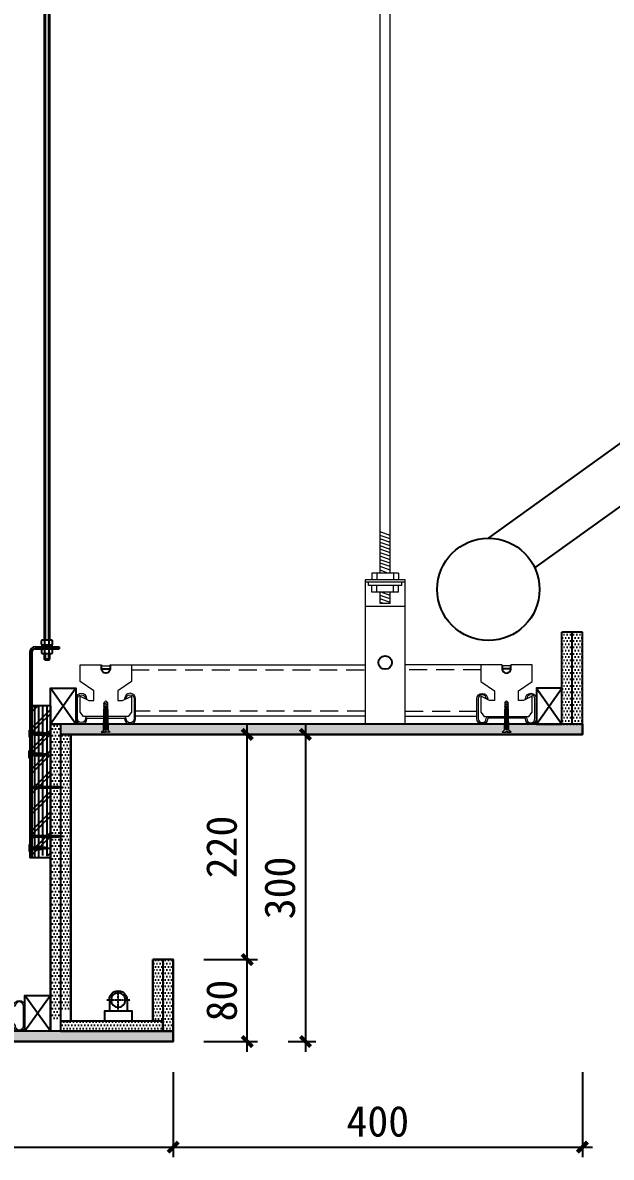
# Model space of a CAD drawing. Header units: millimetres. Extents: x -150677 to 588340, y -254013 to 149700.
# Drawn here: x 303585 to 304160, y -86908 to -85800 of the extents above; entities that cross this region are included whole.
import ezdxf

# ---------------------------------------------------------------- set-up
doc = ezdxf.new("R2010")
doc.units = ezdxf.units.MM
doc.header["$LTSCALE"] = 10
doc.header["$MEASUREMENT"] = 0
doc.linetypes.add('HIDDEN', pattern=[0.375, 0.25, -0.125])
for name, color, linetype in [('2-Ba顶面轮廓', 4, 'Continuous'), ('2-Da地拼', 4, 'Continuous'), ('ceiling-light', 2, 'Continuous'), ('IEL-13Light', 136, 'Continuous'), ('图层1', 2, 'Continuous'), ('图层2', 44, 'Continuous')]:
    doc.layers.add(name, color=color, linetype=linetype)
doc.layers.add('3', color=5, linetype='Continuous', lineweight=18)
doc.layers.add('8', color=251, linetype='Continuous', lineweight=5)
doc.styles.get("Standard").update_dxf_attribs({"font": ''})
doc.styles.get('Standard').set_extended_font_data('SimSun')
doc.dimstyles.new('DIMN10', dxfattribs={"dimscale": 0.1, "dimtxt": 300, "dimasz": 100, "dimexe": 100, "dimexo": 300, "dimgap": 100, "dimtad": 1, "dimdec": 0, "dimtxsty": 'Standard', "dimblk": 'ARCHTICK', "dimcen": 2.5, "dimdle": 100, "dimclrd": 8, "dimclre": 8, "dimclrt": 96, "dimadec": 0, "dimazin": 0, "dimtfac": 1, "dimtdec": 0, "dimtmove": 0, "dimatfit": 3, "dimldrblk": 'DOT', "dimfxl": 100, "dimarcsym": 0})
pattern_1 = [(0, (302952.0598, -86785.3692), (1.5875, 3.175), [0, -3.175])]
pattern_2 = [(0, (302932.0598, -86795.3692), (1.5875, 3.175), [0, -3.175])]

# ---------------------------------------------------------------- blocks, each defined once
blk = doc.blocks.new('A$C03C100C5')
at = {"color": 8, "linetype": 'HIDDEN', "ltscale": 0.001}
for p, q in [((15, 12.3, 0), (15, 33.6, 0)), ((2, 22.9, 0), (27.8, 22.9, 0))]:
    blk.add_line(p, q, dxfattribs=at)
at = {"ltscale": 0.2}
for p, q in [((5.4, 22.9, 0), (5.4, 11.1, 0)), ((24.7, 22.9, 0), (24.7, 11.1, 0))]:
    blk.add_line(p, q, dxfattribs=at)
at = {"ltscale": 0.2, "elevation": 0}
blk.add_lwpolyline([(29.7, 0), (29.7, 11.1), (0, 11.1), (0, 0)], close=True, dxfattribs=at)
at = {"ltscale": 0.2}
blk.add_circle((15, 22.9, 0), 7.88, dxfattribs=at)
blk.add_arc((15.1, 23.5, 0), 9.63, 356.8047, 183.1953, dxfattribs=at)
blk = doc.blocks.new('QBLOCK2009062415473686')
at = {"color": 8}
for p, q in [((-1.7, 1.6), (-1.4, 1.8)), ((-1.7, 1.6), (-1.4, 1.8)), ((-1.7, 1.6), (-1.4, 1.4)), ((-1.7, 1.6), (-1.4, 1.4)), ((-1.5, 3.5), (-1.2, 3.7)), ((-1.5, 3.5), (-1.2, 3.3)), ((-1.4, 1.4), (1.3, 2.3)), ((-1.4, -0.7), (1.3, 0.2)), ((-1.2, 3.3), (1, 4)), ((-1.1, 5.5), (-0.9, 5.7)), ((-1.1, 5.5), (-0.9, 5.3)), ((-1, 2.6), (-0.9, 3.4)), ((-1, 1.8), (-1, 2.6)), ((-1, -0.2), (-1, 1.5)), ((-0.9, 5.3), (0.7, 5.8)), ((-0.8, 3.8), (-0.6, 5.4)), ((-0.7, 7.5), (-0.5, 7.7)), ((-0.7, 7.5), (-0.5, 7.3)), ((-0.6, 5.8), (-0.4, 7.3)), ((-0.5, 7.3), (0.4, 7.6)), ((-0.3, 7.7), (-0.1, 9.8)), ((0.2, 7.9), (-0.1, 9.8)), ((0.4, 6.1), (0.2, 7.5)), ((0.7, 7.7), (0.4, 8)), ((0.7, 7.7), (0.4, 7.6)), ((0.6, 4.3), (0.4, 5.7)), ((1, 5.9), (0.7, 6.2)), ((1, 5.9), (0.7, 5.8)), ((0.8, 2.6), (0.7, 3.9)), ((0.8, 2.6), (0.8, 2.4)), ((0.8, 2.1), (0.8, 0.5)), ((0.8, 0.1), (0.8, -1.6)), ((1.3, 4.2), (1, 4.4)), ((1.3, 4.2), (1, 4)), ((1.5, 2.4), (1.3, 2.7)), ((1.5, 2.4), (1.3, 2.7)), ((1.5, 2.4), (1.3, 2.3)), ((1.5, 2.4), (1.3, 2.3)), ((1.5, 0.3), (1.3, 0.6)), ((1.5, 0.3), (1.3, 0.2)), ((-3.4, -9.8), (-3.4, -9)), ((3.4, -9), (-3.4, -9)), ((3.4, -9.8), (-3.4, -9.8)), ((-1.7, -0.5), (-1.4, -0.3)), ((-1.7, -0.5), (-1.4, -0.7)), ((-1.7, -2.5), (-1.4, -2.4)), ((-1.7, -2.5), (-1.4, -2.4)), ((-1.7, -2.5), (-1.4, -2.8)), ((-1.7, -2.5), (-1.4, -2.8)), ((-1.7, -4.6), (-1.4, -4.5)), ((-1.7, -4.6), (-1.4, -4.9)), ((-1.4, -2.8), (1.3, -1.9)), ((-1.4, -2.8), (1.3, -1.9)), ((-1.4, -4.9), (1.3, -4)), ((-1, -2.2), (-1, -0.6)), ((-1, -4.3), (-1, -2.6)), ((-0.9, -5.4), (-1, -4.7)), ((0.8, -1.4), (0.8, -1.6)), ((0.8, -2), (0.8, -3.7)), ((0.8, -4.1), (0.9, -5.4)), ((1.5, -1.7), (1.3, -1.5)), ((1.5, -1.7), (1.3, -1.5)), ((1.5, -1.7), (1.3, -1.9)), ((1.5, -1.7), (1.3, -1.9)), ((1.5, -3.8), (1.3, -3.6)), ((1.5, -3.8), (1.3, -4)), ((3.4, -9.8), (3.4, -9))]:
    blk.add_line(p, q, dxfattribs=at)
for centre, start, end in [((-4.8, -5.3), 291.3837, 359.0609), ((4.8, -5.3), 180.9392, 248.6164)]:
    blk.add_arc(centre, 3.94, start, end, dxfattribs=at)
blk = doc.blocks.new('QBLOCK2009070111364517')
at = {"layer": '图层1', "color": 8, "linetype": 'ByBlock'}
for p, q in [((-13.8, 0.9), (-13.8, -0.9)), ((15, 0), (11, 0))]:
    blk.add_line(p, q, dxfattribs=at)
blk.add_lwpolyline([(11, -0.9), (15, 0), (11, 0.9), (-13.8, 0.9), (-15, 1.7), (-15, -1.7), (-13.8, -0.9)], close=True, dxfattribs=at)
blk.add_lwpolyline([(11, 0.9, 0.39097), (11, 0, 0.39097), (11, -0.9)], format="xyb", dxfattribs=at)
blk = doc.blocks.new('_ArchTick')
at = {"color": 0, "linetype": 'ByBlock', "const_width": 0.4}
blk.add_lwpolyline([(-0.5, -0.5), (0.5, 0.5)], dxfattribs=at)
blk = doc.blocks.new('*D1668')
at = {"layer": '2-Ba顶面轮廓', "color": 8, "lineweight": -2, "transparency": 16777216}
for p, q in [((301382.1, -86825.4), (301382.1, -86908.5)), ((303732.1, -86825.4), (303732.1, -86908.5)), ((301372.1, -86898.5), (303742.1, -86898.5))]:
    blk.add_line(p, q, dxfattribs=at)
at = {"layer": 'Defpoints', "color": 0, "transparency": 16777216}
for p in [(301382.1, -86795.4), (303732.1, -86795.4), (303732.1, -86898.5)]:
    blk.add_point(p, dxfattribs=at)
at = {"layer": '2-Ba顶面轮廓', "color": 8, "lineweight": -2, "transparency": 16777216, "xscale": 10, "yscale": 10, "zscale": 10, "rotation": 180}
blk.add_blockref('_ArchTick', (301382.1, -86898.5), dxfattribs=at)
at = {"layer": '2-Ba顶面轮廓', "color": 8, "lineweight": -2, "transparency": 16777216, "xscale": 10, "yscale": 10, "zscale": 10}
blk.add_blockref('_ArchTick', (303732.1, -86898.5), dxfattribs=at)
at = {"layer": '2-Ba顶面轮廓', "color": 96, "transparency": 16777216, "insert": (302557.1, -86873.5), "char_height": 30, "attachment_point": 5}
blk.add_mtext('2350', dxfattribs=at)
blk = doc.blocks.new('_DOT')
at = {"color": 0, "linetype": 'ByBlock'}
blk.add_line((-0.35, 0), (-1, 0), dxfattribs=at)
at = {"color": 0, "linetype": 'ByBlock', "const_width": 0.35}
blk.add_lwpolyline([(-0.175, 0, 1), (0.175, 0, 1)], format="xyb", close=True, dxfattribs=at)
blk = doc.blocks.new('*D1669')
at = {"layer": '2-Ba顶面轮廓', "color": 8, "lineweight": -2, "transparency": 16777216}
for p, q in [((303804.5, -86805.4), (303804.5, -86705.4)), ((303762.1, -86715.4), (303814.5, -86715.4)), ((303762.1, -86795.4), (303814.5, -86795.4))]:
    blk.add_line(p, q, dxfattribs=at)
at = {"layer": 'Defpoints', "color": 0, "transparency": 16777216}
for p in [(303732.1, -86715.4), (303804.5, -86715.4), (303732.1, -86795.4)]:
    blk.add_point(p, dxfattribs=at)
at = {"layer": '2-Ba顶面轮廓', "color": 8, "lineweight": -2, "transparency": 16777216, "xscale": 10, "yscale": 10, "zscale": 10}
for p, rotation in [((303804.5, -86715.4), 90), ((303804.5, -86795.4), 270)]:
    blk.add_blockref('_ArchTick', p, dxfattribs=dict(at, rotation=rotation))
at = {"layer": '2-Ba顶面轮廓', "color": 96, "transparency": 16777216, "insert": (303779.5, -86755.4), "char_height": 30, "attachment_point": 5, "rotation": 90}
blk.add_mtext('80', dxfattribs=at)
blk = doc.blocks.new('*D1670')
at = {"layer": '2-Ba顶面轮廓', "color": 8, "lineweight": -2, "transparency": 16777216}
for p, q in [((303804.5, -86725.4), (303804.5, -86485.4)), ((303762.1, -86495.4), (303814.5, -86495.4)), ((303762.1, -86715.4), (303814.5, -86715.4))]:
    blk.add_line(p, q, dxfattribs=at)
at = {"layer": 'Defpoints', "color": 0, "transparency": 16777216}
for p in [(303732.1, -86495.4), (303804.5, -86495.4), (303732.1, -86715.4)]:
    blk.add_point(p, dxfattribs=at)
at = {"layer": '2-Ba顶面轮廓', "color": 8, "lineweight": -2, "transparency": 16777216, "xscale": 10, "yscale": 10, "zscale": 10}
for p, rotation in [((303804.5, -86495.4), 90), ((303804.5, -86715.4), 270)]:
    blk.add_blockref('_ArchTick', p, dxfattribs=dict(at, rotation=rotation))
at = {"layer": '2-Ba顶面轮廓', "color": 96, "transparency": 16777216, "insert": (303779.5, -86605.4), "char_height": 30, "attachment_point": 5, "rotation": 90}
blk.add_mtext('220', dxfattribs=at)
blk = doc.blocks.new('*D1671')
at = {"layer": '2-Ba顶面轮廓', "color": 8, "lineweight": -2, "transparency": 16777216}
for p, q in [((303732.1, -86825.4), (303732.1, -86908.5)), ((304132.1, -86825.4), (304132.1, -86908.5)), ((303722.1, -86898.5), (304142.1, -86898.5))]:
    blk.add_line(p, q, dxfattribs=at)
at = {"layer": 'Defpoints', "color": 0, "transparency": 16777216}
for p in [(303732.1, -86795.4), (304132.1, -86795.4), (304132.1, -86898.5)]:
    blk.add_point(p, dxfattribs=at)
at = {"layer": '2-Ba顶面轮廓', "color": 8, "lineweight": -2, "transparency": 16777216, "xscale": 10, "yscale": 10, "zscale": 10, "rotation": 180}
blk.add_blockref('_ArchTick', (303732.1, -86898.5), dxfattribs=at)
at = {"layer": '2-Ba顶面轮廓', "color": 8, "lineweight": -2, "transparency": 16777216, "xscale": 10, "yscale": 10, "zscale": 10}
blk.add_blockref('_ArchTick', (304132.1, -86898.5), dxfattribs=at)
at = {"layer": '2-Ba顶面轮廓', "color": 96, "transparency": 16777216, "insert": (303932.1, -86873.5), "char_height": 30, "attachment_point": 5}
blk.add_mtext('400', dxfattribs=at)
blk = doc.blocks.new('*D1672')
at = {"layer": '2-Ba顶面轮廓', "color": 8, "lineweight": -2, "transparency": 16777216}
for p, q in [((303861.4, -86485.4), (303861.4, -86805.4)), ((303844.5, -86495.4), (303871.4, -86495.4)), ((303844.5, -86795.4), (303871.4, -86795.4))]:
    blk.add_line(p, q, dxfattribs=at)
at = {"layer": 'Defpoints', "color": 0, "transparency": 16777216}
for p in [(303814.5, -86495.4), (303814.5, -86795.4), (303861.4, -86795.4)]:
    blk.add_point(p, dxfattribs=at)
at = {"layer": '2-Ba顶面轮廓', "color": 8, "lineweight": -2, "transparency": 16777216, "xscale": 10, "yscale": 10, "zscale": 10}
for p, rotation in [((303861.4, -86495.4), 90), ((303861.4, -86795.4), 270)]:
    blk.add_blockref('_ArchTick', p, dxfattribs=dict(at, rotation=rotation))
at = {"layer": '2-Ba顶面轮廓', "color": 96, "transparency": 16777216, "insert": (303836.4, -86645.4), "char_height": 30, "attachment_point": 5, "rotation": 90}
blk.add_mtext('300', dxfattribs=at)

msp = doc.modelspace()

# ---------------------------------------------------------------- hatches: boundary and pattern name
h = msp.add_hatch()
h.set_pattern_fill('PLYWOOD', color=250, angle=90, style=0)
h.set_pattern_definition([(45, (315124.795, -79062.45), (-3e-15, 20), [5.656854, -22.627417]), (45, (315140.795, -79062.45), (-3e-15, 20), [2.636773, -25.647498]), (45, (315128.04, -79075.204), (20, 3e-15), [1.067156, -27.217115]), (45, (315122.659, -79060.585), (20, 3e-15), [7.60978, -20.674492]), (45, (315128.795, -79074.45), (-3e-15, 20), [16.970562, -11.31371]), (45, (315132.04, -79075.204), (-3e-15, 20), [15.017636, -13.266635]), (45, (315128.795, -79058.45), (20, 3e-15), [4.5897, -23.694573]), (45, (315122.659, -79064.585), (-3e-15, 20), [3.020082, -25.26419]), (90, (315124.795, -79062.45), (20, 1e-15), [7.2454, -12.7546]), (90, (315124.795, -79062.45), (20, 1e-15), [0, -20]), (90, (315124.795, -79075.204), (20, 1e-15), [12.7546, -7.2454]), (90, (315140.795, -79062.45), (20, 1e-15), [7.2454, -12.7546]), (90, (315140.795, -79062.45), (20, 1e-15), [0, -20]), (90, (315140.795, -79075.204), (20, 1e-15), [12.7546, -7.2454]), (90, (315136.795, -79062.45), (20, 1e-15), [7.2454, -12.7546]), (90, (315136.795, -79062.45), (20, 1e-15), [0, -20]), (90, (315136.795, -79075.204), (20, 1e-15), [12.7546, -7.2454]), (90, (315132.795, -79062.45), (20, 1e-15), [7.2454, -12.7546]), (90, (315132.795, -79062.45), (20, 1e-15), [0, -20]), (90, (315132.795, -79075.204), (20, 1e-15), [12.7546, -7.2454]), (90, (315128.795, -79062.45), (20, 1e-15), [7.2454, -12.7546]), (90, (315128.795, -79062.45), (20, 1e-15), [0, -20]), (90, (315128.795, -79075.204), (20, 1e-15), [12.7546, -7.2454])])
h.paths.add_polyline_path([(303597.1, -86616.1), (303597.1, -86616.1), (303599.6, -86613.6), (303602.1, -86616.1), (303604.6, -86613.6), (303607, -86616.1), (303607, -86616.1), (303609.5, -86613.6), (303612.1, -86616.1), (303612.1, -86467.4), (303594.1, -86467.4), (303594.1, -86614.1), (303594.6, -86613.6)])
at = {"layer": '2-Ba顶面轮廓'}
h = msp.add_hatch(dxfattribs=at)
h.set_pattern_fill('DOTS', color=251, scale=50, style=0)
h.set_pattern_definition([(0, (296421.9497, -86913.4587), (1.5625, 3.125), [0, -3.125])])
h.paths.add_polyline_path([(304122.1, -86395.7), (304112.1, -86395.7), (304112.1, -86485.4), (304122.1, -86485.4)])
h.paths.add_polyline_path([(304132.1, -86395.7), (304122.1, -86395.7), (304122.1, -86485.4), (304132.1, -86485.4)])
h = msp.add_hatch(dxfattribs=at)
h.set_pattern_fill('DOTS', color=251, scale=2, style=0)
h.set_pattern_definition(pattern_1)
h.paths.add_polyline_path([(303622.1, -86775.4), (303612.1, -86775.4), (303612.1, -86485.4), (303622.1, -86485.4)])
h = msp.add_hatch(dxfattribs=at)
h.set_pattern_fill('DOTS', color=251, scale=2, style=0)
h.set_pattern_definition([(0, (303602.0598, -86495.3692), (1.5875, 3.175), [0, -3.175])])
h.paths.add_polyline_path([(303622.1, -86495.4), (304132.1, -86495.4), (304132.1, -86485.4), (303622.1, -86485.4)])
h = msp.add_hatch(dxfattribs=at)
h.set_pattern_fill('DOTS', color=251, scale=2, style=0)
h.set_pattern_definition(pattern_1)
h.paths.add_polyline_path([(303622.1, -86765.4), (303632.1, -86765.4), (303632.1, -86495.4), (303622.1, -86495.4)])
h = msp.add_hatch(dxfattribs=at)
h.set_pattern_fill('DOTS', color=251, scale=2, style=0)
h.set_pattern_definition(pattern_2)
h.paths.add_polyline_path([(303712.1, -86715.4), (303722.1, -86715.4), (303722.1, -86775.4), (303712.1, -86775.4)])
h = msp.add_hatch(dxfattribs=at)
h.set_pattern_fill('DOTS', color=251, scale=2, style=0)
h.set_pattern_definition(pattern_2)
h.paths.add_polyline_path([(303722.1, -86785.4), (303732.1, -86785.4), (303732.1, -86715.4), (303722.1, -86715.4)])
h = msp.add_hatch(dxfattribs=at)
h.set_pattern_fill('DOTS', color=251, scale=2, style=0)
h.set_pattern_definition([(0, (302952.0598, -86795.3692), (1.5875, 3.175), [0, -3.175])])
h.paths.add_polyline_path([(303722.1, -86785.4), (303722.1, -86775.4), (303622.1, -86775.4), (303622.1, -86785.4)])
h = msp.add_hatch(dxfattribs=at)
h.set_pattern_fill('DOTS', color=251, scale=2, style=0)
h.set_pattern_definition([(0, (300842.5914, -87395.3692), (1.5875, 3.175), [0, -3.175])])
h.paths.add_polyline_path([(301372.1, -86795.4), (303732.1, -86795.4), (303732.1, -86785.4), (301372.1, -86785.4)])

# ---------------------------------------------------------------- linework, layer by layer
at = {"color": 8, "ltscale": 100}
for p, q in [((303606, -85302.8), (303606, -86403.5)), ((303607, -85302.8), (303607, -86403.5)), ((303610.5, -86403.5), (303610.5, -85302.8)), ((303611.5, -86403.5), (303611.5, -85302.8)), ((303606, -86364.4), (303606, -86403.5)), ((303611.5, -86403.5), (303611.5, -86364.4)), ((303603.8, -86403.5), (303603.2, -86404)), ((303603.2, -86404), (303603.2, -86407.3)), ((303613.7, -86403.5), (303603.8, -86403.5)), ((303606.6, -86404), (303606, -86403.5)), ((303606.6, -86404), (303607.1, -86403.5)), ((303606.6, -86407.4), (303606.6, -86404)), ((303607, -86398.3), (303607, -86403.5)), ((303611, -86404), (303610.4, -86403.5)), ((303610.5, -86403.5), (303610.5, -86398.3)), ((303611, -86404), (303611.5, -86403.5)), ((303611, -86407.4), (303611, -86404)), ((303614.2, -86404), (303613.7, -86403.5)), ((303614.2, -86407.3), (303614.2, -86404)), ((303592.1, -86414.9), (303592.1, -86616.1)), ((303594.1, -86414.9), (303594.1, -86616.1)), ((303597.1, -86409.9), (303620.6, -86409.9)), ((303597.1, -86411.9), (303620.6, -86411.9)), ((303603.2, -86407.3), (303603.8, -86407.9)), ((303603.8, -86411.9), (303603.3, -86412.5)), ((303603.3, -86412.5), (303603.3, -86415.8)), ((303603.8, -86407.9), (303613.7, -86407.9)), ((303603.9, -86409.9), (303603.9, -86408.2)), ((303603.9, -86408.2), (303613.6, -86408.2)), ((303606.6, -86407.3), (303606, -86407.9)), ((303606, -86407.9), (303606, -86408.2)), ((303606.6, -86412.4), (303606, -86411.9)), ((303606.6, -86407.3), (303607.1, -86407.9)), ((303606.6, -86412.4), (303607.1, -86411.9)), ((303606.6, -86415.8), (303606.6, -86412.4)), ((303607, -86407.9), (303607, -86408.2)), ((303607, -86408.5), (303607, -86408.5)), ((303607, -86408.5), (303607, -86408.5)), ((303611, -86407.3), (303610.4, -86407.9)), ((303611, -86412.4), (303610.4, -86411.9)), ((303610.5, -86408.2), (303610.5, -86407.9)), ((303611, -86407.3), (303611.5, -86407.9)), ((303611, -86412.4), (303611.5, -86411.9)), ((303611, -86415.8), (303611, -86412.4)), ((303611.5, -86408.2), (303611.5, -86407.9)), ((303613.6, -86408.2), (303613.6, -86409.9)), ((303613.7, -86407.9), (303614.2, -86407.3)), ((303614.3, -86412.5), (303613.7, -86411.9)), ((303614.3, -86415.8), (303614.3, -86412.5)), ((303620.6, -86409.9), (303620.6, -86411.9)), ((303603.3, -86415.8), (303603.8, -86416.3)), ((303603.8, -86416.3), (303613.7, -86416.3)), ((303606.6, -86415.7), (303606, -86416.3)), ((303606, -86416.3), (303606, -86422)), ((303611.5, -86422), (303606, -86422)), ((303607, -86423), (303606, -86422)), ((303606.6, -86415.7), (303607.1, -86416.3)), ((303607, -86416.3), (303607, -86422)), ((303610.5, -86423), (303607, -86423)), ((303611, -86415.7), (303610.4, -86416.3)), ((303610.5, -86422), (303610.5, -86416.3)), ((303610.5, -86423), (303611.5, -86422)), ((303611, -86415.7), (303611.5, -86416.3)), ((303611.5, -86422), (303611.5, -86416.3)), ((303613.7, -86416.3), (303614.3, -86415.8)), ((303612.1, -86467.4), (303594.1, -86467.4)), ((303612.1, -86467.4), (303612.1, -86616.1)), ((303612.1, -86616.1), (303592.1, -86616.1))]:
    msp.add_line(p, q, dxfattribs=at)
at = {"color": 8}
for p, q in [((303637.1, -86485.4, 0), (303612.1, -86450.4, 0)), ((303637.1, -86450.4, 0), (303612.1, -86485.4, 0)), ((304087.1, -86485.4, 0), (304112.1, -86450.4, 0)), ((304087.1, -86450.4, 0), (304112.1, -86485.4, 0)), ((303612.1, -86785.4, 0), (303587.1, -86750.4, 0)), ((303612.1, -86750.4, 0), (303587.1, -86785.4, 0))]:
    msp.add_line(p, q, dxfattribs=at)
for points in [[(303637.1, -86485.4), (303612.1, -86485.4), (303612.1, -86450.4), (303637.1, -86450.4)], [(304087.1, -86485.4), (304112.1, -86485.4), (304112.1, -86450.4), (304087.1, -86450.4)], [(303612.1, -86785.4), (303587.1, -86785.4), (303587.1, -86750.4), (303612.1, -86750.4)]]:
    msp.add_lwpolyline(points, close=True, dxfattribs=at)
at = {"color": 8, "ltscale": 100}
for radius in [5, 3]:
    msp.add_arc((303597.1, -86414.9), radius, 90, 180, dxfattribs=at)
at = {"layer": '2-Ba顶面轮廓'}
for p, q in [((304132.1, -86395.7), (304112.1, -86395.7)), ((304112.1, -86485.4), (304112.1, -86395.7)), ((304122.1, -86485.4), (304122.1, -86395.7)), ((304132.1, -86495.4), (304132.1, -86395.7)), ((303732.1, -86795.4), (301372.1, -86795.4)), ((301382.1, -86795.4), (303732.1, -86795.4))]:
    msp.add_line(p, q, dxfattribs=at)
for points in [[(303622.1, -86785.4), (303612.1, -86785.4), (303612.1, -86485.4), (303622.1, -86485.4)], [(303622.1, -86495.4), (304132.1, -86495.4), (304132.1, -86485.4), (303622.1, -86485.4)], [(303622.1, -86775.4), (303632.1, -86775.4), (303632.1, -86495.4), (303622.1, -86495.4)], [(303712.1, -86715.4), (303722.1, -86715.4), (303722.1, -86775.4), (303712.1, -86775.4)], [(303722.1, -86785.4), (303732.1, -86785.4), (303732.1, -86715.4), (303722.1, -86715.4)], [(303722.1, -86775.4), (303622.1, -86775.4), (303622.1, -86785.4), (303722.1, -86785.4)], [(301372.1, -86795.4), (303732.1, -86795.4), (303732.1, -86785.4), (301372.1, -86785.4)]]:
    msp.add_lwpolyline(points, close=True, dxfattribs=at)
at = {"layer": '2-Da地拼'}
for p, q in [((304132.1, -86485.4), (303612.1, -86485.4)), ((303612.1, -86485.4), (303612.1, -86785.4)), ((303622.1, -86485.4), (303622.1, -86785.4)), ((304132.1, -86485.4), (304132.1, -86495.4)), ((304132.1, -86495.4), (303622.1, -86495.4)), ((303632.1, -86495.4), (303632.1, -86775.4)), ((303732.1, -86715.4), (303712.1, -86715.4)), ((303712.1, -86715.4), (303712.1, -86775.4)), ((303722.1, -86715.4), (303722.1, -86785.4)), ((303732.1, -86715.4), (303732.1, -86795.4)), ((303722.1, -86775.4), (303622.1, -86775.4)), ((303732.1, -86785.4), (301362.1, -86785.4))]:
    msp.add_line(p, q, dxfattribs=at)
for points in [[(304040.2, -86303.8), (304716.4, -85818)], [(304085.5, -86332.6), (304716.4, -85880.8)]]:
    msp.add_lwpolyline(points, dxfattribs=at)
msp.add_circle((304040.2, -86353.8), 50, dxfattribs=at)
at = {"layer": '3'}
for p, q in [((303934.3, -86337.8, 0), (303934.3, -85299, 0)), ((303944.3, -86337.8, 0), (303944.3, -85299, 0)), ((303926.2, -86337.8, 0), (303926.2, -86344.4, 0)), ((303952.4, -86337.8, 0), (303926.2, -86337.8, 0)), ((303931.1, -86337.8, 0), (303931.1, -86344.4, 0)), ((303947.5, -86337.8, 0), (303947.5, -86344.4, 0)), ((303952.4, -86337.8, 0), (303952.4, -86344.4, 0)), ((303959, -86346.7, 0), (303919.6, -86346.7, 0)), ((303922.9, -86350, 0), (303922.9, -86346.7, 0)), ((303955.7, -86350, 0), (303955.7, -86346.7, 0)), ((303955.7, -86350, 0), (303922.9, -86350, 0)), ((303926.2, -86356.6, 0), (303926.2, -86350, 0)), ((303952.4, -86356.6, 0), (303926.2, -86356.6, 0)), ((303931.1, -86356.6, 0), (303931.1, -86350, 0)), ((303934.3, -86367.6, 0), (303934.3, -86356.6, 0)), ((303934.3, -86367.6, 0), (303934.3, -86356.6, 0)), ((303934.3, -86366.5, 0), (303934.3, -86356.6, 0)), ((303944.3, -86367.6, 0), (303944.3, -86356.6, 0)), ((303944.3, -86367.6, 0), (303944.3, -86356.6, 0)), ((303944.3, -86367.6, 0), (303944.3, -86356.6, 0)), ((303947.5, -86356.6, 0), (303947.5, -86350, 0)), ((303952.4, -86356.6, 0), (303952.4, -86350, 0)), ((303959, -86370.5, 0), (303919.6, -86370.5, 0)), ((303691.2, -86427.5), (303919.6, -86427.5, 0)), ((304032.9, -86427.5), (303959, -86427.5, 0)), ((303664, -86491.4), (303664.6, -86464.2)), ((303664.5, -86464.9), (303667.9, -86464.3)), ((303664.5, -86465.2), (303667.9, -86464.6)), ((303664.5, -86466.5), (303667.9, -86465.9)), ((303664.5, -86466.9), (303667.9, -86466.3)), ((303664.5, -86468.1), (303667.9, -86467.5)), ((303664.5, -86468.5), (303667.9, -86467.9)), ((303664.5, -86469.2), (303667.9, -86468.6)), ((303664.5, -86469.6), (303667.9, -86469)), ((303664.5, -86470.4), (303667.9, -86469.8)), ((303664.5, -86470.8), (303667.9, -86470.2)), ((303664.5, -86471.7), (303667.9, -86471)), ((303664.6, -86464.2), (303666.2, -86462.8)), ((303666.2, -86462.8), (303667.9, -86464.2)), ((303667.9, -86464.2), (303668.4, -86491.4)), ((304056.3, -86464.2), (304055.7, -86491.4)), ((304059.6, -86466.5), (304056.2, -86465.9)), ((304059.6, -86466.9), (304056.2, -86466.3)), ((304059.6, -86468.1), (304056.2, -86467.5)), ((304059.6, -86468.5), (304056.2, -86467.9)), ((304059.6, -86469.2), (304056.2, -86468.6)), ((304059.6, -86469.6), (304056.2, -86469)), ((304059.6, -86470.4), (304056.2, -86469.8)), ((304059.6, -86470.8), (304056.2, -86470.2)), ((304059.7, -86471.7), (304056.2, -86471)), ((304057.9, -86462.8), (304056.3, -86464.2)), ((304059.6, -86464.9), (304056.3, -86464.3)), ((304059.6, -86465.2), (304056.3, -86464.6)), ((304059.6, -86464.2), (304057.9, -86462.8)), ((304060.1, -86491.4), (304059.6, -86464.2)), ((303664.2, -86479.8), (303668.2, -86479.1)), ((303664.2, -86480.7), (303668.2, -86480)), ((303664.2, -86481.1), (303668.2, -86480.3)), ((303664.2, -86482), (303668.2, -86481.2)), ((303664.2, -86482.4), (303668.2, -86481.6)), ((303664.3, -86476.8), (303668.1, -86476.1)), ((303664.3, -86477.2), (303668.1, -86476.5)), ((303664.3, -86478.1), (303668.1, -86477.4)), ((303664.3, -86478.5), (303668.1, -86477.8)), ((303664.3, -86479.4), (303668.1, -86478.7)), ((303664.4, -86473), (303668, -86472.3)), ((303664.4, -86473.3), (303668, -86472.7)), ((303664.4, -86474.2), (303668, -86473.6)), ((303664.4, -86474.6), (303668, -86474)), ((303664.4, -86475.5), (303668, -86474.9)), ((303664.4, -86475.9), (303668, -86475.2)), ((303664.5, -86472), (303667.9, -86471.4)), ((303919.6, -86477.5, 0), (303695.4, -86477.5, 0)), ((303959, -86477.5, 0), (304028.8, -86477.5, 0)), ((304059.9, -86480.7), (304055.9, -86480)), ((304059.9, -86481.1), (304055.9, -86480.3)), ((304059.9, -86482), (304055.9, -86481.2)), ((304060, -86482.4), (304055.9, -86481.6)), ((304059.8, -86476.8), (304056, -86476.1)), ((304059.8, -86477.2), (304056, -86476.5)), ((304059.8, -86478.1), (304056, -86477.4)), ((304059.8, -86478.5), (304056, -86477.8)), ((304059.9, -86479.4), (304056, -86478.7)), ((304059.9, -86479.8), (304056, -86479.1)), ((304059.7, -86473.3), (304056.1, -86472.7)), ((304059.7, -86474.2), (304056.1, -86473.6)), ((304059.7, -86474.6), (304056.1, -86474)), ((304059.8, -86475.5), (304056.1, -86474.9)), ((304059.8, -86475.9), (304056.1, -86475.2)), ((304059.7, -86472), (304056.2, -86471.4)), ((304059.7, -86473), (304056.2, -86472.3)), ((303661.8, -86493.1), (303664, -86491.4)), ((303665.8, -86493.1), (303661.8, -86493.1)), ((303661.8, -86493.1), (303665.8, -86493.1)), ((303663.9, -86491), (303668.5, -86490.2)), ((303663.9, -86491.4), (303668.5, -86490.6)), ((303664, -86487.1), (303668.4, -86486.4)), ((303664, -86487.5), (303668.4, -86486.7)), ((303664, -86488.4), (303668.4, -86487.6)), ((303664, -86488.8), (303668.4, -86488)), ((303664, -86489.7), (303668.4, -86488.9)), ((303664, -86490.1), (303668.4, -86489.3)), ((303664.1, -86483.3), (303668.3, -86482.5)), ((303664.1, -86483.7), (303668.3, -86482.9)), ((303664.1, -86484.6), (303668.3, -86483.8)), ((303664.1, -86484.9), (303668.3, -86484.2)), ((303664.1, -86485.9), (303668.3, -86485.1)), ((303664.1, -86486.2), (303668.3, -86485.4)), ((303666.7, -86492.3), (303665.8, -86492.3)), ((303665.8, -86492.3), (303665.8, -86493.1)), ((303665.8, -86493.1), (303665.8, -86492.3)), ((303666.7, -86492.3), (303666.7, -86492.3)), ((303666.7, -86493.1), (303666.7, -86492.3)), ((303670.6, -86493.1), (303666.7, -86493.1)), ((303668.4, -86491.4), (303670.6, -86493.1)), ((304055.7, -86491.4), (304053.5, -86493.1)), ((304053.5, -86493.1), (304057.5, -86493.1)), ((304060.2, -86491.4), (304055.6, -86490.6)), ((304060.1, -86487.5), (304055.7, -86486.7)), ((304060.1, -86488.4), (304055.7, -86487.6)), ((304060.1, -86488.8), (304055.7, -86488)), ((304060.2, -86489.7), (304055.7, -86488.9)), ((304060.2, -86490.1), (304055.7, -86489.3)), ((304060.2, -86491), (304055.7, -86490.2)), ((304060, -86484.6), (304055.8, -86483.8)), ((304060, -86484.9), (304055.8, -86484.2)), ((304060.1, -86485.9), (304055.8, -86485.1)), ((304060.1, -86486.2), (304055.8, -86485.4)), ((304060.1, -86487.1), (304055.8, -86486.4)), ((304060, -86483.3), (304055.9, -86482.5)), ((304060, -86483.7), (304055.9, -86482.9)), ((304057.5, -86492.3), (304058.4, -86492.3)), ((304057.5, -86492.3), (304057.5, -86492.3)), ((304057.5, -86493.1), (304057.5, -86492.3)), ((304058.4, -86492.3), (304058.4, -86493.1)), ((304058.4, -86493.1), (304058.4, -86492.3)), ((304058.4, -86493.1), (304062.3, -86493.1)), ((304062.3, -86493.1), (304058.4, -86493.1)), ((304062.3, -86493.1), (304060.1, -86491.4))]:
    msp.add_line(p, q, dxfattribs=at)
at = {"layer": '3', "elevation": 0}
msp.add_lwpolyline([(303919.6, -86344.4), (303919.6, -86485), (303959, -86485), (303959, -86344.4)], close=True, dxfattribs=at)
at = {"layer": '3'}
for points in [[(303670.4, -86428.6), (303670.4, -86427.5), (303691.2, -86427.5), (303691.2, -86443.7), (303677.9, -86452.8), (303677.9, -86462.4), (303682.7, -86462.4), (303691.2, -86458), (303691.2, -86473.8), (303688.1, -86478.1), (303666.2, -86478.1), (303644.4, -86478.1), (303641.2, -86473.8), (303641.2, -86458), (303649.7, -86462.4), (303654.6, -86462.4), (303654.6, -86452.8), (303641.2, -86443.7), (303641.2, -86427.5), (303662, -86427.5), (303662, -86428.6)], [(304053.7, -86428.6), (304053.7, -86427.5), (304032.9, -86427.5), (304032.9, -86443.7), (304046.3, -86452.8), (304046.3, -86462.4), (304041.4, -86462.4), (304032.9, -86458), (304032.9, -86473.8), (304036.1, -86478.1), (304057.9, -86478.1), (304079.8, -86478.1), (304082.9, -86473.8), (304082.9, -86458), (304074.4, -86462.4), (304069.6, -86462.4), (304069.6, -86452.8), (304082.9, -86443.7), (304082.9, -86427.5), (304062.1, -86427.5), (304062.1, -86428.6)]]:
    msp.add_lwpolyline(points, close=True, dxfattribs=at)
for points in [[(303684.2, -86479.5, -0.414214), (303684.6, -86480, 1), (303695.4, -86480), (303695.4, -86460.7, 1), (303684.6, -86460.7), (303686, -86460.7, -1), (303694, -86460.7), (303694, -86480, -1), (303686, -86480, 0.414214), (303684.2, -86478.1), (303666.2, -86478.1), (303648.3, -86478.1, 0.414214), (303646.4, -86480, -1), (303638.5, -86480), (303638.5, -86460.7, -1), (303646.4, -86460.7), (303647.8, -86460.7, 1), (303637.1, -86460.7), (303637.1, -86480, 1), (303647.8, -86480, -0.414214), (303648.3, -86479.5), (303666.2, -86479.5)], [(304040, -86479.5, 0.414214), (304039.5, -86480, -1), (304028.8, -86480), (304028.8, -86460.7, -1), (304039.5, -86460.7), (304038.1, -86460.7, 1), (304030.2, -86460.7), (304030.2, -86480, 1), (304038.1, -86480, -0.414214), (304040, -86478.1), (304057.9, -86478.1), (304075.9, -86478.1, -0.414214), (304077.7, -86480, 1), (304085.7, -86480), (304085.7, -86460.7, 1), (304077.7, -86460.7), (304076.3, -86460.7, -1), (304087.1, -86460.7), (304087.1, -86480, -1), (304076.3, -86480, 0.414214), (304075.9, -86479.5), (304057.9, -86479.5)], [(303540, -86779.5, 0.414214), (303539.5, -86780, -1), (303528.8, -86780), (303528.8, -86760.7, -1), (303539.5, -86760.7), (303538.1, -86760.7, 1), (303530.2, -86760.7), (303530.2, -86780, 1), (303538.1, -86780, -0.414214), (303540, -86778.1), (303557.9, -86778.1), (303575.9, -86778.1, -0.414214), (303577.7, -86780, 1), (303585.7, -86780), (303585.7, -86760.7, 1), (303577.7, -86760.7), (303576.3, -86760.7, -1), (303587.1, -86760.7), (303587.1, -86780, -1), (303576.3, -86780, 0.414214), (303575.9, -86779.5), (303557.9, -86779.5)]]:
    msp.add_lwpolyline(points, format="xyb", close=True, dxfattribs=at)
for centre, major_axis, start_param, end_param in [((303664.3, -86464.7), (0.236, 0.236), 4.106163, 4.975275), ((303664.2, -86465.4), (-0.247, 0.247), 4.28682, 5.18544), ((303664.2, -86466.4), (0.236, 0.236), 4.106163, 4.975275), ((303664.2, -86467), (0.247, 0.247), 5.857617, 6.756236), ((303664.2, -86468), (0.236, 0.236), 4.106163, 4.975275), ((303664.2, -86468.6), (0.247, 0.247), 5.857617, 6.756236), ((303664.2, -86469.1), (0.236, 0.236), 4.106163, 4.975275), ((303664.2, -86469.7), (0.247, 0.247), 5.857617, 6.756236), ((303664.2, -86470.2), (0.236, 0.236), 4.106163, 4.975275), ((303664.2, -86470.9), (0.247, 0.247), 5.857617, 6.756236), ((303668.1, -86464.1), (-0.236, 0.236), 1.30762, 2.176731), ((303668.2, -86464.8), (0.247, 0.247), 1.097455, 1.996074), ((303668.2, -86465.7), (-0.236, 0.236), 1.30762, 2.176731), ((303668.2, -86466.4), (0.247, 0.247), 1.097455, 1.996074), ((303668.2, -86467.3), (-0.236, 0.236), 1.30762, 2.176731), ((303668.2, -86468), (0.247, 0.247), 1.097455, 1.996074), ((303668.2, -86468.4), (-0.236, 0.236), 1.30762, 2.176731), ((303668.2, -86469.1), (0.247, 0.247), 1.097455, 1.996074), ((303668.2, -86469.6), (-0.236, 0.236), 1.30762, 2.176731), ((303668.2, -86470.3), (0.247, 0.247), 1.097455, 1.996074), ((303668.2, -86470.9), (-0.236, 0.236), 1.30762, 2.176731), ((303663.9, -86481.8), (-0.236, 0.236), 2.535367, 3.404479), ((303663.8, -86482.5), (-0.247, 0.247), 4.28682, 5.18544), ((303664, -86479.2), (-0.236, 0.236), 2.535367, 3.404479), ((303663.9, -86479.9), (-0.247, 0.247), 4.28682, 5.18544), ((303663.9, -86480.5), (0.236, 0.236), 4.106163, 4.975275), ((303663.9, -86481.2), (0.247, 0.247), 5.857617, 6.756236), ((303664.1, -86475.4), (-0.236, 0.236), 2.535367, 3.404479), ((303664, -86476), (0.247, 0.247), 5.857617, 6.756236), ((303664, -86476.7), (-0.236, 0.236), 2.535367, 3.404479), ((303664, -86477.3), (-0.247, 0.247), 4.28682, 5.18544), ((303664, -86478), (0.236, 0.236), 4.106163, 4.975275), ((303664, -86478.6), (0.247, 0.247), 5.857617, 6.756236), ((303664.2, -86471.5), (0.236, 0.236), 4.106163, 4.975275), ((303664.1, -86472.2), (-0.247, 0.247), 4.28682, 5.18544), ((303664.1, -86472.8), (-0.236, 0.236), 2.535367, 3.404479), ((303664.1, -86473.5), (0.247, 0.247), 5.857617, 6.756236), ((303664.1, -86474.1), (0.236, 0.236), 4.106163, 4.975275), ((303664.1, -86474.7), (-0.247, 0.247), 4.28682, 5.18544), ((303668.3, -86471.5), (0.247, 0.247), 1.097455, 1.996074), ((303668.3, -86472.1), (0.236, 0.236), 2.878416, 3.747528), ((303668.3, -86472.8), (0.247, 0.247), 1.097455, 1.996074), ((303668.3, -86473.4), (-0.236, 0.236), 1.30762, 2.176731), ((303668.3, -86474.1), (0.247, 0.247), 1.097455, 1.996074), ((303668.3, -86474.7), (-0.236, 0.236), 1.30762, 2.176731), ((303668.4, -86475.4), (0.247, 0.247), 1.097455, 1.996074), ((303668.4, -86476), (-0.236, 0.236), 1.30762, 2.176731), ((303668.4, -86476.6), (0.247, 0.247), 1.097455, 1.996074), ((303668.4, -86477.2), (-0.236, 0.236), 1.30762, 2.176731), ((303668.4, -86477.9), (0.247, 0.247), 1.097455, 1.996074), ((303668.4, -86478.5), (-0.236, 0.236), 1.30762, 2.176731), ((303668.5, -86479.2), (0.247, 0.247), 1.097455, 1.996074), ((303668.5, -86479.8), (-0.236, 0.236), 1.30762, 2.176731), ((303668.5, -86480.5), (0.247, 0.247), 1.097455, 1.996074), ((303668.5, -86481.1), (-0.236, 0.236), 1.30762, 2.176731), ((303668.6, -86481.7), (0.247, 0.247), 1.097455, 1.996074), ((303663.7, -86489.6), (-0.236, 0.236), 2.535367, 3.404479), ((303663.6, -86490.2), (-0.247, 0.247), 4.28682, 5.18544), ((303663.6, -86490.9), (0.236, 0.236), 4.106163, 4.975275), ((303663.6, -86491.5), (-0.247, 0.247), 4.28682, 5.18544), ((303663.8, -86485.7), (-0.236, 0.236), 2.535367, 3.404479), ((303663.7, -86486.4), (-0.247, 0.247), 4.28682, 5.18544), ((303663.7, -86487), (0.236, 0.236), 4.106163, 4.975275), ((303663.7, -86487.6), (-0.247, 0.247), 4.28682, 5.18544), ((303663.7, -86488.3), (0.236, 0.236), 4.106163, 4.975275), ((303663.7, -86488.9), (-0.247, 0.247), 4.28682, 5.18544), ((303663.9, -86483.1), (0.236, 0.236), 4.106163, 4.975275), ((303663.8, -86483.8), (0.247, 0.247), 5.857617, 6.756236), ((303663.8, -86484.4), (-0.236, 0.236), 2.535367, 3.404479), ((303663.8, -86485.1), (-0.247, 0.247), 4.28682, 5.18544), ((303668.5, -86482.4), (-0.236, 0.236), 1.30762, 2.176731), ((303668.6, -86483), (0.247, 0.247), 1.097455, 1.996074), ((303668.6, -86483.6), (-0.236, 0.236), 1.30762, 2.176731), ((303668.6, -86484.3), (0.247, 0.247), 1.097455, 1.996074), ((303668.6, -86484.9), (-0.236, 0.236), 1.30762, 2.176731), ((303668.7, -86485.6), (0.247, 0.247), 1.097455, 1.996074), ((303668.7, -86486.2), (-0.236, 0.236), 1.30762, 2.176731), ((303668.7, -86486.8), (0.247, 0.247), 1.097455, 1.996074), ((303668.7, -86487.5), (-0.236, 0.236), 1.30762, 2.176731), ((303668.7, -86488.1), (0.247, 0.247), 1.097455, 1.996074), ((303668.7, -86488.7), (-0.236, 0.236), 1.30762, 2.176731), ((303668.8, -86489.4), (0.247, 0.247), 1.097455, 1.996074), ((303668.8, -86490), (0.236, 0.236), 2.878416, 3.747528), ((303668.8, -86490.7), (0.247, 0.247), 1.097455, 1.996074)]:
    msp.add_ellipse(centre, major_axis=major_axis, ratio=1, start_param=start_param, end_param=end_param, dxfattribs=at)
at = {"layer": '3', "extrusion": (0, 0, -1)}
for centre, major_axis, start_param, end_param in [((304056, -86464.1), (0.236, 0.236), 1.30762, 2.176731), ((304055.9, -86464.8), (-0.247, 0.247), 1.097455, 1.996074), ((304055.9, -86465.7), (0.236, 0.236), 1.30762, 2.176731), ((304055.9, -86466.4), (-0.247, 0.247), 1.097455, 1.996074), ((304055.9, -86467.3), (0.236, 0.236), 1.30762, 2.176731), ((304055.9, -86468), (-0.247, 0.247), 1.097455, 1.996074), ((304055.9, -86468.4), (0.236, 0.236), 1.30762, 2.176731), ((304055.9, -86469.1), (-0.247, 0.247), 1.097455, 1.996074), ((304055.9, -86469.6), (0.236, 0.236), 1.30762, 2.176731), ((304055.9, -86470.3), (-0.247, 0.247), 1.097455, 1.996074), ((304055.9, -86470.9), (0.236, 0.236), 1.30762, 2.176731), ((304059.9, -86464.7), (-0.236, 0.236), 4.106163, 4.975275), ((304059.9, -86465.4), (0.247, 0.247), 4.28682, 5.18544), ((304059.9, -86466.4), (-0.236, 0.236), 4.106163, 4.975275), ((304060, -86467), (-0.247, 0.247), 5.857617, 6.756236), ((304059.9, -86468), (-0.236, 0.236), 4.106163, 4.975275), ((304060, -86468.6), (-0.247, 0.247), 5.857617, 6.756236), ((304059.9, -86469.1), (-0.236, 0.236), 4.106163, 4.975275), ((304060, -86469.7), (-0.247, 0.247), 5.857617, 6.756236), ((304059.9, -86470.2), (-0.236, 0.236), 4.106163, 4.975275), ((304060, -86470.9), (-0.247, 0.247), 5.857617, 6.756236), ((304055.7, -86478.5), (0.236, 0.236), 1.30762, 2.176731), ((304055.6, -86479.2), (-0.247, 0.247), 1.097455, 1.996074), ((304055.7, -86479.8), (0.236, 0.236), 1.30762, 2.176731), ((304055.6, -86480.5), (-0.247, 0.247), 1.097455, 1.996074), ((304055.6, -86481.1), (0.236, 0.236), 1.30762, 2.176731), ((304055.6, -86481.7), (-0.247, 0.247), 1.097455, 1.996074), ((304055.8, -86476), (0.236, 0.236), 1.30762, 2.176731), ((304055.7, -86476.6), (-0.247, 0.247), 1.097455, 1.996074), ((304055.7, -86477.2), (0.236, 0.236), 1.30762, 2.176731), ((304055.7, -86477.9), (-0.247, 0.247), 1.097455, 1.996074), ((304055.9, -86472.1), (-0.236, 0.236), 2.878416, 3.747528), ((304055.8, -86472.8), (-0.247, 0.247), 1.097455, 1.996074), ((304055.8, -86473.4), (0.236, 0.236), 1.30762, 2.176731), ((304055.8, -86474.1), (-0.247, 0.247), 1.097455, 1.996074), ((304055.8, -86474.7), (0.236, 0.236), 1.30762, 2.176731), ((304055.7, -86475.4), (-0.247, 0.247), 1.097455, 1.996074), ((304055.9, -86471.5), (-0.247, 0.247), 1.097455, 1.996074), ((304059.9, -86471.5), (-0.236, 0.236), 4.106163, 4.975275), ((304060, -86472.2), (0.247, 0.247), 4.28682, 5.18544), ((304060, -86472.8), (0.236, 0.236), 2.535367, 3.404479), ((304060, -86473.5), (-0.247, 0.247), 5.857617, 6.756236), ((304060, -86474.1), (-0.236, 0.236), 4.106163, 4.975275), ((304060.1, -86474.7), (0.247, 0.247), 4.28682, 5.18544), ((304060.1, -86475.4), (0.236, 0.236), 2.535367, 3.404479), ((304060.1, -86476), (-0.247, 0.247), 5.857617, 6.756236), ((304060.1, -86476.7), (0.236, 0.236), 2.535367, 3.404479), ((304060.1, -86477.3), (0.247, 0.247), 4.28682, 5.18544), ((304060.1, -86478), (-0.236, 0.236), 4.106163, 4.975275), ((304060.2, -86478.6), (-0.247, 0.247), 5.857617, 6.756236), ((304060.2, -86479.2), (0.236, 0.236), 2.535367, 3.404479), ((304060.2, -86479.9), (0.247, 0.247), 4.28682, 5.18544), ((304060.2, -86480.5), (-0.236, 0.236), 4.106163, 4.975275), ((304060.2, -86481.2), (-0.247, 0.247), 5.857617, 6.756236), ((304060.2, -86481.8), (0.236, 0.236), 2.535367, 3.404479), ((304060.3, -86482.5), (0.247, 0.247), 4.28682, 5.18544), ((304055.4, -86490), (-0.236, 0.236), 2.878416, 3.747528), ((304055.3, -86490.7), (-0.247, 0.247), 1.097455, 1.996074), ((304055.5, -86486.2), (0.236, 0.236), 1.30762, 2.176731), ((304055.4, -86486.8), (-0.247, 0.247), 1.097455, 1.996074), ((304055.4, -86487.5), (0.236, 0.236), 1.30762, 2.176731), ((304055.4, -86488.1), (-0.247, 0.247), 1.097455, 1.996074), ((304055.4, -86488.7), (0.236, 0.236), 1.30762, 2.176731), ((304055.4, -86489.4), (-0.247, 0.247), 1.097455, 1.996074), ((304055.6, -86482.4), (0.236, 0.236), 1.30762, 2.176731), ((304055.5, -86483), (-0.247, 0.247), 1.097455, 1.996074), ((304055.5, -86483.6), (0.236, 0.236), 1.30762, 2.176731), ((304055.5, -86484.3), (-0.247, 0.247), 1.097455, 1.996074), ((304055.5, -86484.9), (0.236, 0.236), 1.30762, 2.176731), ((304055.5, -86485.6), (-0.247, 0.247), 1.097455, 1.996074), ((304060.3, -86483.1), (-0.236, 0.236), 4.106163, 4.975275), ((304060.3, -86483.8), (-0.247, 0.247), 5.857617, 6.756236), ((304060.3, -86484.4), (0.236, 0.236), 2.535367, 3.404479), ((304060.4, -86485.1), (0.247, 0.247), 4.28682, 5.18544), ((304060.3, -86485.7), (0.236, 0.236), 2.535367, 3.404479), ((304060.4, -86486.4), (0.247, 0.247), 4.28682, 5.18544), ((304060.4, -86487), (-0.236, 0.236), 4.106163, 4.975275), ((304060.4, -86487.6), (0.247, 0.247), 4.28682, 5.18544), ((304060.4, -86488.3), (-0.236, 0.236), 4.106163, 4.975275), ((304060.5, -86488.9), (0.247, 0.247), 4.28682, 5.18544), ((304060.5, -86489.6), (0.236, 0.236), 2.535367, 3.404479), ((304060.5, -86490.2), (0.247, 0.247), 4.28682, 5.18544), ((304060.5, -86490.9), (-0.236, 0.236), 4.106163, 4.975275), ((304060.5, -86491.5), (0.247, 0.247), 4.28682, 5.18544)]:
    msp.add_ellipse(centre, major_axis=major_axis, ratio=1, start_param=start_param, end_param=end_param, dxfattribs=at)
at = {"layer": '8', "linetype": 'HIDDEN', "ltscale": 7}
for p, q in [((303944.3, -86301.1, 0), (303934.3, -86297.7, 0)), ((303944.3, -86304.5, 0), (303934.3, -86301.1, 0)), ((303944.3, -86307.9, 0), (303934.3, -86304.5, 0)), ((303944.3, -86311.3, 0), (303934.3, -86307.9, 0)), ((303944.3, -86314.7, 0), (303934.3, -86311.3, 0)), ((303944.3, -86318.1, 0), (303934.3, -86314.6, 0)), ((303944.3, -86321.5, 0), (303934.3, -86318, 0)), ((303944.3, -86324.8, 0), (303934.3, -86321.4, 0)), ((303944.3, -86328.2, 0), (303934.3, -86324.8, 0)), ((303944.3, -86331.6, 0), (303934.3, -86328.2, 0)), ((303944.3, -86335, 0), (303934.3, -86331.6, 0)), ((303941.9, -86337.8, 0), (303934.3, -86335, 0)), ((303944.3, -86363.1, 0), (303934.5, -86359.8, 0)), ((303944.3, -86359.7, 0), (303935.3, -86356.6, 0)), ((303944.3, -86366.5, 0), (303934.3, -86363.1, 0)), ((303938.4, -86367.6, 0), (303934.3, -86366.5, 0)), ((303944.3, -86367.6, 0), (303934.3, -86367.6, 0)), ((303691.2, -86432.4, 0), (303919.6, -86432.4, 0)), ((304032.9, -86432.4, 0), (303959, -86432.4, 0)), ((303919.6, -86472.6, 0), (303695.4, -86472.6, 0)), ((303959, -86472.6, 0), (304028.8, -86472.6, 0))]:
    msp.add_line(p, q, dxfattribs=at)
at = {"layer": 'IEL-13Light'}
msp.add_line((303594.1, -86614.1), (303594.1, -86467.4), dxfattribs=at)
at = {"layer": '图层2'}
for p, q in [((303662, -86431.4), (303670.4, -86431.4)), ((304062.1, -86431.4), (304053.7, -86431.4))]:
    msp.add_line(p, q, dxfattribs=at)
for points in [[(303670.4, -86428.6), (303670.4, -86431.3, -1), (303662, -86431.3), (303662, -86428.6)], [(304053.7, -86428.6), (304053.7, -86431.3, 1), (304062.1, -86431.3), (304062.1, -86428.6)]]:
    msp.add_lwpolyline(points, format="xyb", dxfattribs=at)
msp.add_circle((303939.3, -86425.3, 0), 6.57, dxfattribs=at)
msp.add_circle((303939.3, -86425.3, 0), 6.57, dxfattribs=at)

# ---------------------------------------------------------------- block references
at = {"xscale": -1}
for name, p, rotation in [('QBLOCK2009062415473686', (303601, -86494.7), 270), ('QBLOCK2009062415473686', (303600.8, -86514.9), 270), ('QBLOCK2009070111364517', (303609.1, -86547.2), 180), ('QBLOCK2009062415473686', (303601, -86606.4), 270), ('QBLOCK2009070111364517', (303609.1, -86595), 180)]:
    msp.add_blockref(name, p, dxfattribs=dict(at, rotation=rotation))
at = {"layer": 'ceiling-light', "xscale": -0.8947368421358988, "yscale": 0.8947368420776911, "zscale": 0.8947368421052632}
msp.add_blockref('A$C03C100C5', (303691.8, -86775.4, 0), dxfattribs=at)

# ---------------------------------------------------------------- dimensions: what is measured, and where the dimension line sits
at = {"layer": '2-Ba顶面轮廓'}
for p1, p2, distance, picture, middle in [((303732.1, -86715.4), (303732.1, -86495.4), -72.4, '*D1670', (303779.5, -86605.4)), ((303814.5, -86495.4), (303814.5, -86795.4), 47, '*D1672', (303836.4, -86645.4)), ((303732.1, -86795.4), (303732.1, -86715.4), -72.4, '*D1669', (303779.5, -86755.4)), ((301382.1, -86795.4), (303732.1, -86795.4), -103.1, '*D1668', (302557.1, -86873.5)), ((303732.1, -86795.4), (304132.1, -86795.4), -103.1, '*D1671', (303932.1, -86873.5))]:
    dim = msp.add_aligned_dim(p1=p1, p2=p2, distance=distance, dimstyle='DIMN10', dxfattribs=at)
    dim.commit()
    dim.dimension.update_dxf_attribs({"geometry": picture, "text_midpoint": middle})

doc.saveas('drawing.dxf')
